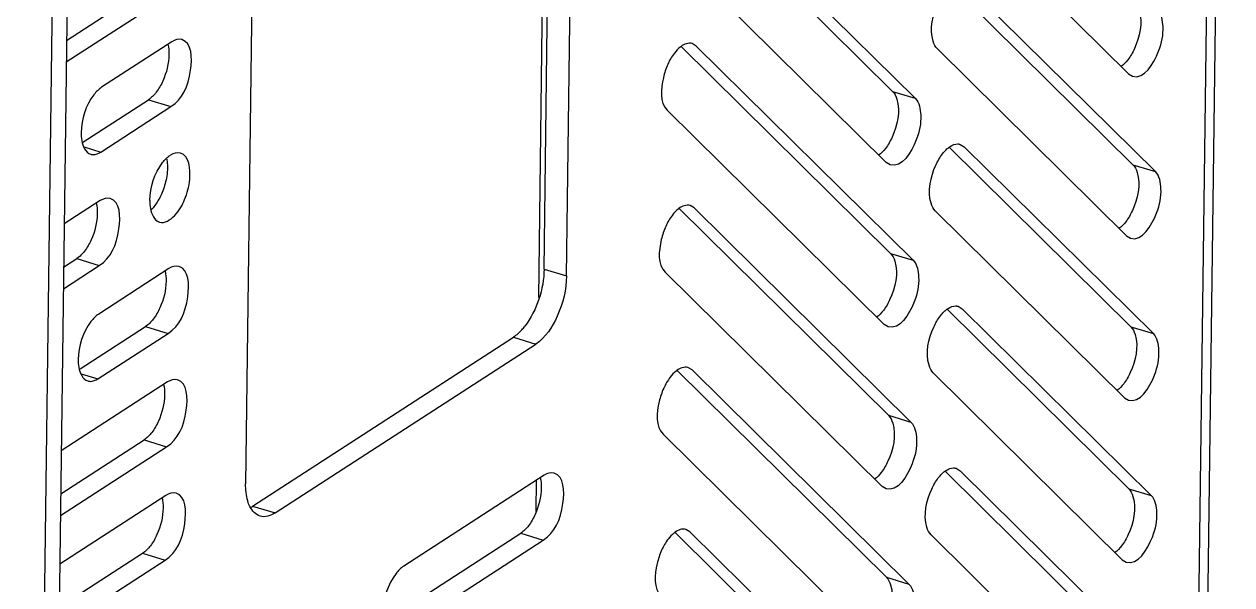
# Model space of a CAD drawing. Header units: millimetres. Extents: x -177 to 18421, y -5017 to 3255.
# Drawn here: x 4765.41 to 4782.15, y -2436.85 to -2429.08 of the extents above; entities that cross this region are included whole.
import ezdxf

# ---------------------------------------------------------------- set-up
doc = ezdxf.new("R2010")
doc.units = ezdxf.units.MM
doc.header["$LTSCALE"] = 46.255
doc.layers.get('0').update_dxf_attribs({"linetype": 'CONTINUOUS'})

msp = doc.modelspace()

# ---------------------------------------------------------------- linework, layer by layer
at = {"color": 3, "linetype": 'Continuous'}
for p, q in [((4772.545, -2432.87), (4772.862, -2408.152)), ((4772.619, -2432.479), (4772.928, -2408.349)), ((4765.989, -2413.97), (4765.411, -2459.035)), ((4777.451, -2430.016), (4774.549, -2427.15)), ((4765.999, -2429.309), (4767.155, -2428.56)), ((4780.782, -2431.033), (4778.265, -2428.547)), ((4777.422, -2432.261), (4774.52, -2429.394)), ((4766.226, -2430.72), (4767.135, -2430.132)), ((4780.753, -2433.277), (4778.236, -2430.791)), ((4777.394, -2434.505), (4774.491, -2431.639)), ((4765.959, -2432.451), (4766.142, -2432.333)), ((4780.724, -2435.522), (4778.207, -2433.036)), ((4766.186, -2433.862), (4767.094, -2433.274)), ((4768.579, -2435.763), (4772.193, -2433.422)), ((4777.365, -2436.75), (4774.463, -2433.884)), ((4765.918, -2435.594), (4767.074, -2434.845)), ((4780.696, -2437.766), (4778.178, -2435.28)), ((4772.507, -2435.84), (4772.513, -2435.404)), ((4770.414, -2437.357), (4772.296, -2436.138)), ((4777.336, -2438.995), (4774.434, -2436.128)), ((4765.898, -2437.165), (4767.054, -2436.417))]:
    msp.add_line(p, q, dxfattribs=at)
at = {"color": 7, "linetype": 'Continuous'}
for p, q in [((4772.93, -2432.574), (4773.239, -2408.444)), ((4782.03, -2410.946), (4781.576, -2446.314)), ((4782.153, -2410.984), (4781.703, -2446.134)), ((4768.791, -2411.325), (4768.482, -2435.455)), ((4766.197, -2413.835), (4765.62, -2458.9)), ((4777.763, -2430.111), (4774.756, -2427.142)), ((4778.1, -2427.183), (4780.721, -2429.772)), ((4774.355, -2428.031), (4777.362, -2431.001)), ((4781.094, -2431.128), (4778.472, -2428.539)), ((4765.995, -2429.608), (4767.467, -2428.655)), ((4767.458, -2429.329), (4766.485, -2429.959)), ((4774.728, -2429.387), (4774.672, -2429.353)), ((4777.734, -2432.356), (4774.728, -2429.387)), ((4778.071, -2429.428), (4780.692, -2432.017)), ((4780.721, -2429.772), (4780.777, -2429.806)), ((4777.451, -2430.016), (4777.763, -2430.111)), ((4766.473, -2430.857), (4767.446, -2430.227)), ((4767.135, -2430.132), (4767.446, -2430.227)), ((4774.326, -2430.276), (4777.333, -2433.245)), ((4778.388, -2430.75), (4778.443, -2430.783)), ((4766.242, -2430.786), (4766.473, -2430.857)), ((4781.065, -2433.372), (4778.443, -2430.783)), ((4777.417, -2431.034), (4777.362, -2431.001)), ((4780.782, -2431.033), (4781.094, -2431.128)), ((4766.465, -2431.53), (4765.966, -2431.853)), ((4774.699, -2431.631), (4774.643, -2431.598)), ((4777.705, -2434.6), (4774.699, -2431.631)), ((4778.042, -2431.673), (4780.664, -2434.262)), ((4780.692, -2432.017), (4780.748, -2432.051)), ((4777.422, -2432.261), (4777.734, -2432.356)), ((4765.955, -2432.751), (4766.453, -2432.428)), ((4766.142, -2432.333), (4766.453, -2432.428)), ((4767.418, -2432.471), (4766.445, -2433.101)), ((4772.619, -2432.479), (4772.93, -2432.574)), ((4774.298, -2432.521), (4777.304, -2435.49)), ((4778.359, -2432.994), (4778.415, -2433.028)), ((4781.036, -2435.617), (4778.415, -2433.028)), ((4767.094, -2433.274), (4767.406, -2433.369)), ((4777.388, -2433.279), (4777.333, -2433.245)), ((4780.753, -2433.277), (4781.065, -2433.372)), ((4766.433, -2433.999), (4767.406, -2433.369)), ((4772.193, -2433.422), (4772.505, -2433.517)), ((4768.891, -2435.858), (4772.505, -2433.517)), ((4766.202, -2433.929), (4766.433, -2433.999)), ((4774.67, -2433.876), (4774.614, -2433.842)), ((4777.677, -2436.845), (4774.67, -2433.876)), ((4778.013, -2433.917), (4780.635, -2436.506)), ((4767.397, -2434.042), (4765.926, -2434.995)), ((4780.664, -2434.262), (4780.719, -2434.295)), ((4777.394, -2434.505), (4777.705, -2434.6)), ((4774.269, -2434.765), (4777.275, -2437.735)), ((4765.915, -2435.893), (4767.386, -2434.94)), ((4767.074, -2434.845), (4767.386, -2434.94)), ((4778.33, -2435.239), (4778.386, -2435.273)), ((4781.007, -2437.861), (4778.386, -2435.273)), ((4772.619, -2435.335), (4770.673, -2436.596)), ((4767.377, -2435.614), (4765.906, -2436.567)), ((4777.36, -2435.523), (4777.304, -2435.49)), ((4780.724, -2435.522), (4781.036, -2435.617)), ((4768.579, -2435.763), (4768.891, -2435.858)), ((4772.296, -2436.138), (4772.608, -2436.233)), ((4774.641, -2436.12), (4774.586, -2436.087)), ((4777.648, -2439.09), (4774.641, -2436.12)), ((4770.662, -2437.493), (4772.608, -2436.233)), ((4777.985, -2436.162), (4780.606, -2438.751)), ((4767.054, -2436.417), (4767.366, -2436.512)), ((4765.894, -2437.464), (4767.366, -2436.512)), ((4780.635, -2436.506), (4780.69, -2436.54)), ((4777.365, -2436.75), (4777.677, -2436.845))]:
    msp.add_line(p, q, dxfattribs=at)
for centre in [(4774.724, -2429.674), (4774.696, -2431.918), (4774.667, -2434.163), (4774.638, -2436.408)]:
    msp.add_arc(centre, 0.349, 126.3781, 128.9215, dxfattribs=at)
at = {"color": 3, "linetype": 'Continuous'}
for centre, radius, start, end in [((4771.675, -2432.749), 0.854, 317.8991, 322.5837), ((4768.359, -2435.424), 0.405, 298.815, 302.9707)]:
    msp.add_arc(centre, radius, start, end, dxfattribs=at)
at = {"color": 7, "linetype": 'Continuous'}
for points, knots in [([(4778.071, -2429.428), (4778.042, -2429.4), (4777.948, -2429.192), (4778.006, -2428.955), (4778.079, -2428.793)], [0, 0, 0, 0, 0.18587, 1, 1, 1, 1]), ([(4780.777, -2429.806), (4780.937, -2429.854), (4781.16, -2429.484), (4781.217, -2429.164), (4781.181, -2428.941), (4781.122, -2428.883)], [0, 0, 0, 0, 0.457686, 0.773105, 1, 1, 1, 1]), ([(4767.446, -2430.227), (4767.607, -2430.123), (4767.749, -2429.816), (4767.738, -2429.342), (4767.598, -2429.299)], [0, 0, 0, 0, 0.566412, 1, 1, 1, 1]), ([(4774.334, -2429.641), (4774.308, -2429.7), (4774.243, -2429.898), (4774.219, -2430.17), (4774.326, -2430.276)], [0, 0, 0, 0, 0.300556, 1, 1, 1, 1]), ([(4766.485, -2429.959), (4766.443, -2429.986), (4766.279, -2430.159), (4766.203, -2430.403), (4766.201, -2430.588)], [0, 0, 0, 0, 0.211066, 1, 1, 1, 1]), ([(4777.763, -2430.111), (4777.822, -2430.169), (4777.857, -2430.392), (4777.801, -2430.712), (4777.577, -2431.082), (4777.417, -2431.034)], [0, 0, 0, 0, 0.226895, 0.542314, 1, 1, 1, 1]), ([(4766.201, -2430.588), (4766.201, -2430.624), (4766.205, -2430.732), (4766.261, -2430.864), (4766.334, -2430.886)], [0, 0, 0, 0, 0.326495, 1, 1, 1, 1]), ([(4778.354, -2430.744), (4778.36, -2430.744), (4778.371, -2430.745), (4778.382, -2430.748), (4778.388, -2430.75)], [0, 0, 0, 0, 0.503481, 1, 1, 1, 1]), ([(4766.334, -2430.886), (4766.339, -2430.888), (4766.35, -2430.89), (4766.362, -2430.891), (4766.367, -2430.891)], [0, 0, 0, 0, 0.496206, 1, 1, 1, 1]), ([(4767.154, -2431.529), (4767.156, -2431.344), (4767.232, -2431.1), (4767.396, -2430.927), (4767.438, -2430.9)], [0, 0, 0, 0, 0.788934, 1, 1, 1, 1]), ([(4767.286, -2431.827), (4767.359, -2431.849), (4767.53, -2431.737), (4767.647, -2431.506), (4767.733, -2431.225), (4767.7, -2430.908), (4767.578, -2430.87)], [0, 0, 0, 0, 0.19566, 0.422785, 0.670815, 1, 1, 1, 1]), ([(4778.042, -2431.673), (4778.013, -2431.644), (4777.92, -2431.437), (4777.977, -2431.2), (4778.05, -2431.038)], [0, 0, 0, 0, 0.18587, 1, 1, 1, 1]), ([(4780.748, -2432.051), (4780.908, -2432.099), (4781.131, -2431.729), (4781.188, -2431.409), (4781.153, -2431.186), (4781.094, -2431.128)], [0, 0, 0, 0, 0.457686, 0.773105, 1, 1, 1, 1]), ([(4766.453, -2432.428), (4766.614, -2432.324), (4766.756, -2432.017), (4766.745, -2431.543), (4766.605, -2431.501)], [0, 0, 0, 0, 0.566412, 1, 1, 1, 1]), ([(4767.154, -2431.529), (4767.154, -2431.565), (4767.158, -2431.673), (4767.214, -2431.805), (4767.286, -2431.827)], [0, 0, 0, 0, 0.325846, 1, 1, 1, 1]), ([(4774.306, -2431.886), (4774.279, -2431.945), (4774.214, -2432.143), (4774.19, -2432.414), (4774.298, -2432.521)], [0, 0, 0, 0, 0.300556, 1, 1, 1, 1]), ([(4767.406, -2433.369), (4767.567, -2433.265), (4767.709, -2432.959), (4767.698, -2432.484), (4767.558, -2432.442)], [0, 0, 0, 0, 0.566412, 1, 1, 1, 1]), ([(4777.734, -2432.356), (4777.793, -2432.414), (4777.829, -2432.637), (4777.772, -2432.957), (4777.548, -2433.327), (4777.388, -2433.279)], [0, 0, 0, 0, 0.226895, 0.542314, 1, 1, 1, 1]), ([(4772.93, -2432.574), (4772.928, -2432.764), (4772.842, -2433.111), (4772.641, -2433.429), (4772.505, -2433.517)], [0, 0, 0, 0, 0.538178, 1, 1, 1, 1]), ([(4766.445, -2433.101), (4766.403, -2433.128), (4766.239, -2433.301), (4766.163, -2433.545), (4766.161, -2433.73)], [0, 0, 0, 0, 0.211066, 1, 1, 1, 1]), ([(4778.326, -2432.989), (4778.331, -2432.989), (4778.343, -2432.99), (4778.354, -2432.993), (4778.359, -2432.994)], [0, 0, 0, 0, 0.503481, 1, 1, 1, 1]), ([(4778.013, -2433.917), (4777.985, -2433.889), (4777.891, -2433.682), (4777.949, -2433.444), (4778.022, -2433.283)], [0, 0, 0, 0, 0.18587, 1, 1, 1, 1]), ([(4780.719, -2434.295), (4780.879, -2434.343), (4781.103, -2433.974), (4781.159, -2433.653), (4781.124, -2433.43), (4781.065, -2433.372)], [0, 0, 0, 0, 0.457686, 0.773105, 1, 1, 1, 1]), ([(4766.161, -2433.73), (4766.16, -2433.767), (4766.165, -2433.874), (4766.221, -2434.007), (4766.293, -2434.029)], [0, 0, 0, 0, 0.326495, 1, 1, 1, 1]), ([(4766.293, -2434.029), (4766.299, -2434.03), (4766.31, -2434.033), (4766.321, -2434.034), (4766.327, -2434.034)], [0, 0, 0, 0, 0.496206, 1, 1, 1, 1]), ([(4767.386, -2434.94), (4767.547, -2434.836), (4767.689, -2434.53), (4767.677, -2434.056), (4767.537, -2434.013)], [0, 0, 0, 0, 0.566412, 1, 1, 1, 1]), ([(4774.277, -2434.13), (4774.25, -2434.19), (4774.185, -2434.387), (4774.161, -2434.659), (4774.269, -2434.765)], [0, 0, 0, 0, 0.300556, 1, 1, 1, 1]), ([(4777.705, -2434.6), (4777.764, -2434.659), (4777.8, -2434.882), (4777.743, -2435.202), (4777.52, -2435.571), (4777.36, -2435.524)], [0, 0, 0, 0, 0.226895, 0.542314, 1, 1, 1, 1]), ([(4778.297, -2435.234), (4778.303, -2435.234), (4778.314, -2435.235), (4778.325, -2435.237), (4778.33, -2435.239)], [0, 0, 0, 0, 0.503481, 1, 1, 1, 1]), ([(4772.608, -2436.233), (4772.768, -2436.129), (4772.911, -2435.823), (4772.899, -2435.348), (4772.759, -2435.306)], [0, 0, 0, 0, 0.566412, 1, 1, 1, 1]), ([(4767.366, -2436.512), (4767.526, -2436.408), (4767.669, -2436.101), (4767.657, -2435.627), (4767.517, -2435.584)], [0, 0, 0, 0, 0.566412, 1, 1, 1, 1]), ([(4777.985, -2436.162), (4777.956, -2436.134), (4777.862, -2435.926), (4777.92, -2435.689), (4777.993, -2435.527)], [0, 0, 0, 0, 0.18587, 1, 1, 1, 1]), ([(4780.69, -2436.54), (4780.85, -2436.588), (4781.074, -2436.218), (4781.131, -2435.898), (4781.095, -2435.675), (4781.036, -2435.617)], [0, 0, 0, 0, 0.457686, 0.773105, 1, 1, 1, 1]), ([(4768.681, -2435.902), (4768.619, -2435.883), (4768.549, -2435.804), (4768.518, -2435.718), (4768.511, -2435.692)], [0, 0, 0, 0, 0.701264, 1, 1, 1, 1]), ([(4774.248, -2436.375), (4774.221, -2436.434), (4774.156, -2436.632), (4774.133, -2436.904), (4774.24, -2437.01)], [0, 0, 0, 0, 0.300556, 1, 1, 1, 1]), ([(4770.673, -2436.596), (4770.632, -2436.622), (4770.468, -2436.795), (4770.392, -2437.04), (4770.389, -2437.225)], [0, 0, 0, 0, 0.211066, 1, 1, 1, 1]), ([(4777.677, -2436.845), (4777.735, -2436.903), (4777.771, -2437.126), (4777.714, -2437.446), (4777.491, -2437.816), (4777.331, -2437.768)], [0, 0, 0, 0, 0.226895, 0.542314, 1, 1, 1, 1])]:
    msp.add_open_spline(points, degree=3, knots=knots, dxfattribs=at)
at = {"color": 3, "linetype": 'Continuous'}
for points in [[(4780.811, -2428.788), (4780.84, -2428.816), (4780.933, -2429.024), (4780.876, -2429.261), (4780.803, -2429.423)], [(4777.451, -2430.016), (4777.48, -2430.045), (4777.574, -2430.252), (4777.516, -2430.489), (4777.443, -2430.651)], [(4780.782, -2431.033), (4780.811, -2431.061), (4780.904, -2431.268), (4780.847, -2431.506), (4780.774, -2431.667)], [(4777.422, -2432.261), (4777.451, -2432.289), (4777.545, -2432.497), (4777.487, -2432.734), (4777.414, -2432.896)], [(4780.753, -2433.277), (4780.782, -2433.306), (4780.876, -2433.513), (4780.818, -2433.75), (4780.745, -2433.912)], [(4777.394, -2434.505), (4777.422, -2434.534), (4777.516, -2434.741), (4777.458, -2434.978), (4777.385, -2435.14)], [(4780.724, -2435.522), (4780.753, -2435.55), (4780.847, -2435.758), (4780.789, -2435.995), (4780.716, -2436.157)], [(4777.365, -2436.75), (4777.394, -2436.778), (4777.487, -2436.986), (4777.43, -2437.223), (4777.357, -2437.385)]]:
    msp.add_open_spline(points, degree=3, knots=[0, 0, 0, 0, 0.18587, 1, 1, 1, 1], dxfattribs=at)
for points in [[(4767.404, -2429.362), (4767.415, -2429.408), (4767.419, -2429.456), (4767.418, -2429.503)], [(4780.803, -2429.423), (4780.778, -2429.478), (4780.748, -2429.531), (4780.711, -2429.579)], [(4767.418, -2429.503), (4767.417, -2429.629), (4767.385, -2429.757), (4767.333, -2429.873)], [(4780.711, -2429.579), (4780.684, -2429.614), (4780.653, -2429.647), (4780.617, -2429.673)], [(4767.333, -2429.873), (4767.308, -2429.928), (4767.278, -2429.981), (4767.242, -2430.028)], [(4767.242, -2430.028), (4767.211, -2430.068), (4767.176, -2430.105), (4767.135, -2430.132)], [(4777.443, -2430.651), (4777.418, -2430.706), (4777.388, -2430.759), (4777.352, -2430.807)], [(4777.352, -2430.807), (4777.325, -2430.842), (4777.293, -2430.875), (4777.257, -2430.901)], [(4767.389, -2430.955), (4767.4, -2431.015), (4767.401, -2431.078), (4767.395, -2431.139)], [(4767.395, -2431.139), (4767.388, -2431.209), (4767.373, -2431.278), (4767.351, -2431.345)], [(4767.351, -2431.345), (4767.33, -2431.411), (4767.301, -2431.475), (4767.266, -2431.534)], [(4766.411, -2431.564), (4766.422, -2431.609), (4766.426, -2431.657), (4766.425, -2431.704)], [(4767.266, -2431.534), (4767.239, -2431.578), (4767.208, -2431.621), (4767.171, -2431.657)], [(4766.425, -2431.704), (4766.424, -2431.831), (4766.392, -2431.959), (4766.34, -2432.074)], [(4780.774, -2431.667), (4780.749, -2431.722), (4780.719, -2431.775), (4780.682, -2431.823)], [(4780.682, -2431.823), (4780.655, -2431.858), (4780.624, -2431.892), (4780.588, -2431.918)], [(4766.34, -2432.074), (4766.315, -2432.129), (4766.285, -2432.182), (4766.248, -2432.23)], [(4766.248, -2432.23), (4766.218, -2432.269), (4766.183, -2432.306), (4766.142, -2432.333)], [(4767.364, -2432.505), (4767.375, -2432.55), (4767.379, -2432.598), (4767.378, -2432.645)], [(4772.619, -2432.479), (4772.615, -2432.756), (4772.522, -2433.047), (4772.353, -2433.268)], [(4767.378, -2432.645), (4767.377, -2432.772), (4767.345, -2432.9), (4767.293, -2433.015)], [(4777.414, -2432.896), (4777.39, -2432.95), (4777.359, -2433.004), (4777.323, -2433.051)], [(4767.293, -2433.015), (4767.268, -2433.07), (4767.238, -2433.123), (4767.201, -2433.171)], [(4777.323, -2433.051), (4777.296, -2433.087), (4777.265, -2433.12), (4777.229, -2433.146)], [(4767.201, -2433.171), (4767.171, -2433.21), (4767.136, -2433.247), (4767.094, -2433.274)], [(4772.309, -2433.321), (4772.274, -2433.359), (4772.236, -2433.394), (4772.193, -2433.422)], [(4780.745, -2433.912), (4780.72, -2433.967), (4780.69, -2434.02), (4780.654, -2434.068)], [(4767.344, -2434.076), (4767.355, -2434.122), (4767.359, -2434.169), (4767.358, -2434.216)], [(4780.654, -2434.068), (4780.627, -2434.103), (4780.595, -2434.136), (4780.559, -2434.162)], [(4767.358, -2434.216), (4767.356, -2434.343), (4767.325, -2434.471), (4767.273, -2434.586)], [(4767.273, -2434.586), (4767.248, -2434.641), (4767.218, -2434.694), (4767.181, -2434.742)], [(4767.181, -2434.742), (4767.151, -2434.781), (4767.116, -2434.818), (4767.074, -2434.845)], [(4777.294, -2435.296), (4777.267, -2435.331), (4777.236, -2435.364), (4777.2, -2435.39)], [(4777.385, -2435.14), (4777.361, -2435.195), (4777.331, -2435.248), (4777.294, -2435.296)], [(4772.566, -2435.369), (4772.577, -2435.414), (4772.58, -2435.462), (4772.58, -2435.509)], [(4772.58, -2435.509), (4772.578, -2435.636), (4772.546, -2435.764), (4772.494, -2435.879)], [(4767.338, -2435.788), (4767.336, -2435.914), (4767.305, -2436.042), (4767.252, -2436.158)], [(4767.324, -2435.647), (4767.335, -2435.693), (4767.339, -2435.741), (4767.338, -2435.788)], [(4772.494, -2435.879), (4772.47, -2435.934), (4772.439, -2435.987), (4772.403, -2436.035)], [(4772.403, -2436.035), (4772.373, -2436.074), (4772.338, -2436.111), (4772.296, -2436.138)], [(4767.252, -2436.158), (4767.228, -2436.213), (4767.198, -2436.266), (4767.161, -2436.313)], [(4780.716, -2436.157), (4780.692, -2436.212), (4780.661, -2436.265), (4780.625, -2436.312)], [(4767.161, -2436.313), (4767.131, -2436.353), (4767.096, -2436.39), (4767.054, -2436.417)], [(4780.625, -2436.312), (4780.598, -2436.348), (4780.567, -2436.381), (4780.531, -2436.407)]]:
    msp.add_open_spline(points, degree=3, dxfattribs=at)
at = {"color": 7, "linetype": 'Continuous'}
for points in [[(4767.598, -2429.299), (4767.552, -2429.285), (4767.498, -2429.303), (4767.458, -2429.329)], [(4774.505, -2429.402), (4774.475, -2429.426), (4774.449, -2429.455), (4774.426, -2429.485)], [(4774.672, -2429.353), (4774.621, -2429.338), (4774.56, -2429.361), (4774.518, -2429.393)], [(4774.426, -2429.485), (4774.389, -2429.533), (4774.359, -2429.586), (4774.334, -2429.641)], [(4778.142, -2430.882), (4778.172, -2430.843), (4778.207, -2430.806), (4778.249, -2430.779)], [(4778.249, -2430.779), (4778.28, -2430.759), (4778.317, -2430.744), (4778.354, -2430.744)], [(4766.367, -2430.891), (4766.405, -2430.892), (4766.442, -2430.877), (4766.473, -2430.857)], [(4767.578, -2430.87), (4767.532, -2430.857), (4767.478, -2430.874), (4767.438, -2430.9)], [(4778.05, -2431.038), (4778.075, -2430.983), (4778.105, -2430.93), (4778.142, -2430.882)], [(4766.605, -2431.501), (4766.559, -2431.487), (4766.505, -2431.504), (4766.465, -2431.53)], [(4774.643, -2431.597), (4774.592, -2431.582), (4774.532, -2431.606), (4774.489, -2431.638)], [(4774.397, -2431.73), (4774.361, -2431.778), (4774.33, -2431.831), (4774.306, -2431.886)], [(4774.477, -2431.647), (4774.447, -2431.671), (4774.42, -2431.7), (4774.397, -2431.73)], [(4767.558, -2432.442), (4767.512, -2432.428), (4767.458, -2432.445), (4767.418, -2432.471)], [(4778.113, -2433.127), (4778.143, -2433.088), (4778.178, -2433.051), (4778.22, -2433.024)], [(4778.22, -2433.024), (4778.251, -2433.004), (4778.289, -2432.988), (4778.326, -2432.989)], [(4778.022, -2433.283), (4778.046, -2433.228), (4778.076, -2433.175), (4778.113, -2433.127)], [(4774.448, -2433.892), (4774.418, -2433.916), (4774.392, -2433.944), (4774.368, -2433.975)], [(4774.614, -2433.842), (4774.564, -2433.827), (4774.503, -2433.851), (4774.46, -2433.882)], [(4766.327, -2434.034), (4766.364, -2434.035), (4766.402, -2434.019), (4766.433, -2433.999)], [(4767.537, -2434.013), (4767.492, -2433.999), (4767.437, -2434.017), (4767.397, -2434.042)], [(4774.368, -2433.975), (4774.332, -2434.022), (4774.302, -2434.076), (4774.277, -2434.13)], [(4772.759, -2435.306), (4772.713, -2435.292), (4772.659, -2435.309), (4772.619, -2435.335)], [(4778.084, -2435.371), (4778.114, -2435.332), (4778.15, -2435.295), (4778.191, -2435.268)], [(4778.191, -2435.268), (4778.222, -2435.248), (4778.26, -2435.233), (4778.297, -2435.234)], [(4768.511, -2435.692), (4768.488, -2435.615), (4768.481, -2435.534), (4768.482, -2435.455)], [(4777.993, -2435.527), (4778.018, -2435.472), (4778.048, -2435.419), (4778.084, -2435.371)], [(4767.517, -2435.584), (4767.472, -2435.57), (4767.417, -2435.588), (4767.377, -2435.614)], [(4768.891, -2435.858), (4768.831, -2435.897), (4768.749, -2435.923), (4768.681, -2435.902)], [(4774.419, -2436.136), (4774.389, -2436.16), (4774.363, -2436.189), (4774.34, -2436.219)], [(4774.586, -2436.087), (4774.535, -2436.072), (4774.474, -2436.095), (4774.431, -2436.127)], [(4774.34, -2436.219), (4774.303, -2436.267), (4774.273, -2436.32), (4774.248, -2436.375)]]:
    msp.add_open_spline(points, degree=3, dxfattribs=at)

doc.saveas('drawing.dxf')
